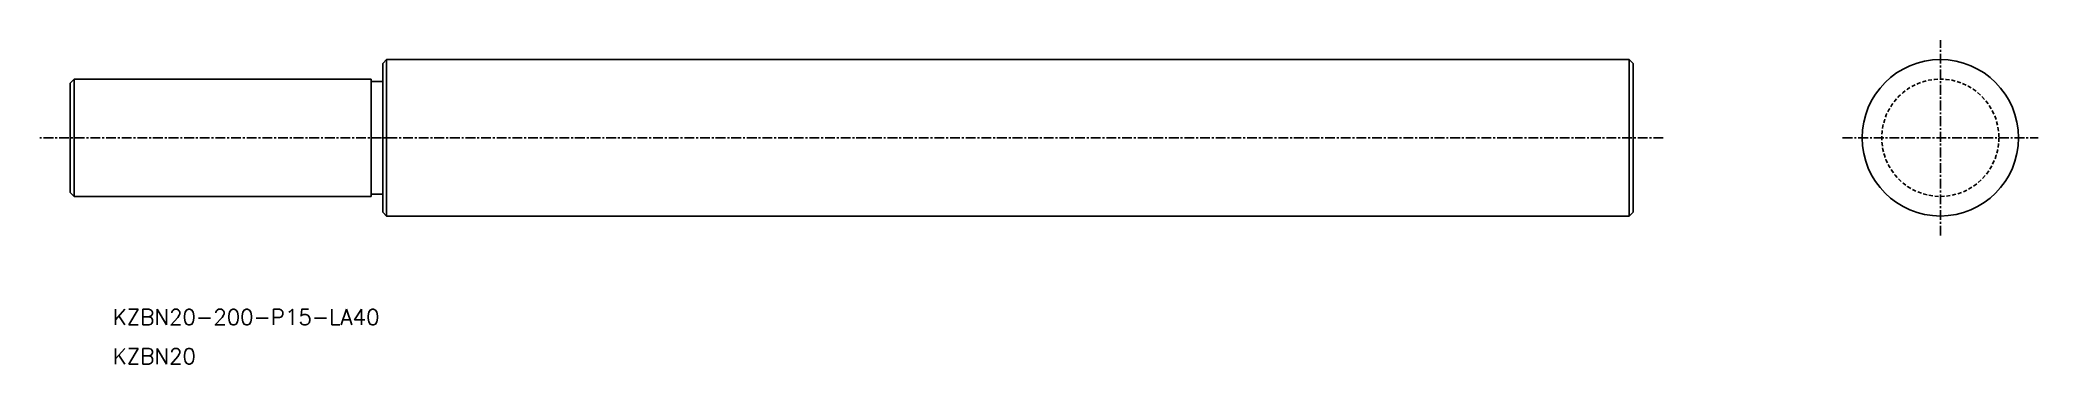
# Model space of a CAD drawing. Extents: x -24215 to -19844, y 30600 to 31926.
# Drawn here: x -24214.7 to -23959.1, y 31884.2 to 31925.7 of the extents above; entities outside this region: 1.
import ezdxf

# ---------------------------------------------------------------- set-up
doc = ezdxf.new("R2010")
doc.units = 0
doc.header["$PDMODE"] = 1
doc.linetypes.add('CENTER', pattern=[2, 1.25, -0.25, 0.25, -0.25])
doc.linetypes.add('DASHED', pattern=[0.75, 0.5, -0.25])
doc.layers.get('0').update_dxf_attribs({"linetype": 'CONTINUOUS'})
doc.layers.add('CENTER', color=1, linetype='CENTER')
doc.styles.add('MISUMI', font='txt.shx')

msp = doc.modelspace()

# ---------------------------------------------------------------- linework, layer by layer
at = {"color": 7, "linetype": 'CONTINUOUS'}
for p, q in [((-24170.87, 31922.66), (-24170.37, 31923.16)), ((-24170.87, 31922.66), (-24170.87, 31913.16)), ((-24170.37, 31923.16), (-24011.37, 31923.16)), ((-24170.37, 31923.16), (-24170.37, 31913.16)), ((-24011.37, 31923.16), (-24011.37, 31913.16)), ((-24010.87, 31922.66), (-24011.37, 31923.16)), ((-24010.87, 31922.66), (-24010.87, 31913.16)), ((-24210.87, 31920.16), (-24210.37, 31920.66)), ((-24210.87, 31920.16), (-24210.87, 31913.16)), ((-24172.37, 31920.66), (-24210.37, 31920.66)), ((-24210.37, 31920.66), (-24210.37, 31913.16)), ((-24172.37, 31920.66), (-24172.37, 31913.16)), ((-24170.87, 31920.36), (-24172.37, 31920.36)), ((-24210.87, 31906.16), (-24210.87, 31913.16)), ((-24210.37, 31905.66), (-24210.37, 31913.16)), ((-24172.37, 31905.66), (-24172.37, 31913.16)), ((-24170.87, 31903.66), (-24170.87, 31913.16)), ((-24170.37, 31903.16), (-24170.37, 31913.16)), ((-24011.37, 31903.16), (-24011.37, 31913.16)), ((-24010.87, 31903.66), (-24010.87, 31913.16)), ((-24210.87, 31906.16), (-24210.37, 31905.66)), ((-24170.87, 31905.96), (-24172.37, 31905.96)), ((-24172.37, 31905.66), (-24210.37, 31905.66)), ((-24170.87, 31903.66), (-24170.37, 31903.16)), ((-24010.87, 31903.66), (-24011.37, 31903.16)), ((-24170.37, 31903.16), (-24011.37, 31903.16))]:
    msp.add_line(p, q, dxfattribs=at)
msp.add_circle((-23971.56, 31913.16), 10, dxfattribs=at)
at = {"color": 3, "linetype": 'DASHED'}
msp.add_circle((-23971.56, 31913.16), 7.5, dxfattribs=at)
at = {"color": 7, "linetype": 'CONTINUOUS'}
msp.add_point((-19844.35, 30599.58), dxfattribs=at)
at = {"layer": 'CENTER', "color": 1, "linetype": 'CENTER'}
for p, q in [((-23971.56, 31900.66), (-23971.56, 31925.66)), ((-24007.02, 31913.16), (-24214.73, 31913.16)), ((-23984.06, 31913.16), (-23959.06, 31913.16))]:
    msp.add_line(p, q, dxfattribs=at)

# ---------------------------------------------------------------- texts
at = {"color": 7, "linetype": 'CONTINUOUS', "style": 'MISUMI'}
for s, p in [('KZBN20-200-P15-LA40', (-24205.41, 31889.24)), ('KZBN20', (-24205.41, 31884.24))]:
    msp.add_text(s, height=2, dxfattribs=at).set_placement(p)

doc.saveas('drawing.dxf')
